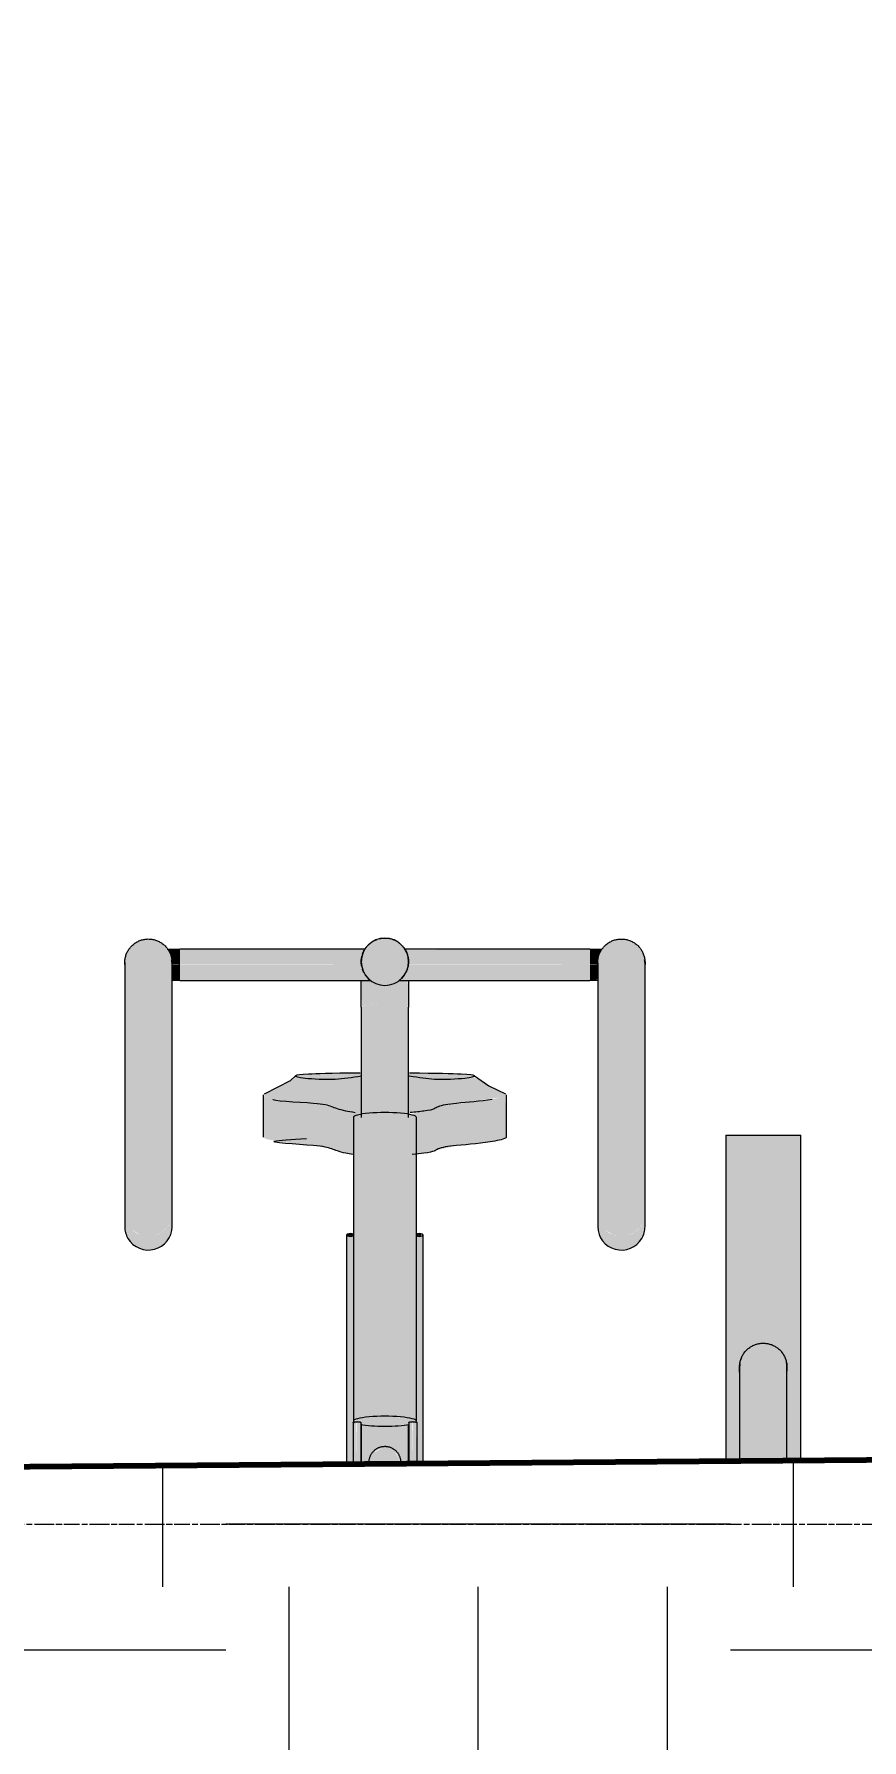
# Model space of a CAD drawing. Header units: inches. Extents: x -1460 to -268, y -77 to 274.
# Drawn here: x -450.9 to -424.6, y -6.8 to 47.2 of the extents above; entities that cross this region are included whole.
import ezdxf

# ---------------------------------------------------------------- set-up
doc = ezdxf.new("R2010")
doc.units = ezdxf.units.IN
doc.header["$MEASUREMENT"] = 0
doc.linetypes.add('Aligning Line 1_8_', pattern=[0.25, 0.125, -0.125])
doc.linetypes.add('Grid Line 1_2_', pattern=[0.875, 0.5, -0.125, 0.125, -0.125])
for name, color, linetype, lineweight in [('A-ANNO-DIMS', 211, 'Continuous', 9), ('A-ANNO-DIMS-64', 211, 'Continuous', 9), ('A-FLOR-LEVL-1', 51, 'Grid Line 1_2_', 9), ('C-TOPO', 7, 'Continuous', 9), ('C-TOPO-1', 7, 'Continuous', 80), ('G-ANNO-SYMB', 111, 'Aligning Line 1_8_', 9), ('L-SITE', 91, 'Continuous', 9), ('Q-SPCQ', 91, 'Continuous', 9)]:
    doc.layers.add(name, color=color, linetype=linetype, lineweight=lineweight)
doc.styles.add('Century Gothic', font='ufonts.com_century-gothic.ttf', dxfattribs={"height": 6})
doc.dimstyles.new('OD_-__1___Tolerance', dxfattribs={"dimscale": 12, "dimtxt": 6.26501, "dimasz": 0.666667, "dimexe": 0.5, "dimexo": 0.333333, "dimgap": 0.333333, "dimtad": 1, "dimdec": 0, "dimzin": 1, "dimdsep": 46, "dimlunit": 4, "dimtxsty": 'Century Gothic', "dimblk1": 'OBLIQUE', "dimblk2": 'OBLIQUE', "dimsah": 1, "dimcen": 0.09, "dimdle": 0.5, "dimazin": 0, "dimtfac": 1, "dimtdec": 4, "dimtix": 1, "dimtmove": 0, "dimatfit": 3, "dimfxl": 1, "dimtvp": 1, "dimtfill": 1, "dimfrac": 2, "dimtolj": 1, "dimtzin": 0, "dimarcsym": 2})

# ---------------------------------------------------------------- blocks, each defined once
blk = doc.blocks.new('Bicycle_4878 - Bicycle_4878-V12-Elevation - South')
at = {"layer": 'Q-SPCQ'}
for points in [[(1286.113, 9.124), (1286.307, 9.149), (1286.528, 9.253), (1286.685, 9.394), (1286.775, 9.523), (1286.837, 9.671), (1286.863, 9.862), (1286.852, 17.931), (1286.761, 18.147), (1286.558, 18.404), (1286.374, 18.498), (1286.206, 18.539), (1285.885, 18.494), (1285.838, 18.492), (1285.669, 18.406), (1285.431, 18.115), (1285.383, 17.951), (1285.363, 17.725), (1285.388, 9.671), (1285.463, 9.493), (1285.582, 9.34), (1285.841, 9.181), (1285.919, 9.149)], [(1293.613, 17.081), (1293.807, 17.107), (1293.988, 17.182), (1294.143, 17.301), (1294.262, 17.456), (1294.349, 17.725), (1294.363, 17.831), (1294.337, 18.025), (1294.262, 18.206), (1294.143, 18.362), (1293.988, 18.481), (1293.807, 18.556), (1293.613, 18.581), (1293.419, 18.556), (1293.238, 18.481), (1293.082, 18.362), (1292.963, 18.206), (1292.888, 18.025), (1292.877, 17.725), (1292.888, 17.637), (1292.963, 17.456), (1293.082, 17.301), (1293.238, 17.182), (1293.419, 17.107)], [(1301.113, 9.124), (1301.307, 9.149), (1301.528, 9.253), (1301.685, 9.394), (1301.775, 9.523), (1301.837, 9.671), (1301.863, 9.862), (1301.852, 17.931), (1301.761, 18.147), (1301.558, 18.404), (1301.374, 18.498), (1301.206, 18.539), (1300.885, 18.494), (1300.838, 18.492), (1300.669, 18.406), (1300.431, 18.114), (1300.383, 17.951), (1300.363, 17.725), (1300.388, 9.671), (1300.463, 9.493), (1300.582, 9.34), (1300.841, 9.181), (1300.967, 9.143)], [(1286.863, 17.734), (1287.113, 17.734), (1287.113, 18.234), (1287.044, 18.217), (1286.711, 18.21), (1286.79, 18.111), (1286.852, 17.931), (1286.839, 17.863), (1286.863, 17.741)], [(1290.424, 17.734), (1292.869, 17.734), (1292.863, 17.831), (1292.911, 18.096), (1292.963, 18.228), (1287.113, 18.216), (1287.113, 17.734), (1287.788, 17.734)], [(1300.113, 17.734), (1300.113, 18.234), (1294.264, 18.203), (1294.337, 18.025), (1294.363, 17.734), (1299.649, 17.734)], [(1300.29, 17.734), (1300.363, 17.741), (1300.409, 18.037), (1300.468, 18.165), (1300.51, 18.225), (1300.113, 18.217), (1300.113, 17.734)], [(1287.113, 17.234), (1293.148, 17.243), (1292.992, 17.41), (1292.888, 17.637), (1292.863, 17.734), (1287.113, 17.725), (1287.113, 17.251)], [(1300.113, 17.234), (1300.113, 17.734), (1294.354, 17.725), (1294.262, 17.456), (1294.134, 17.242), (1299.649, 17.235)], [(1300.113, 17.234), (1300.363, 17.274), (1300.363, 17.734), (1300.113, 17.725), (1300.113, 17.246)], [(1292.863, 12.995), (1293.113, 13.028), (1293.809, 13.045), (1294.264, 13.01), (1294.363, 13.003), (1294.337, 16.416), (1294.143, 16.469), (1293.613, 16.503), (1293.06, 16.464), (1292.876, 16.401), (1292.863, 16.386), (1292.863, 13.003)], [(1292.863, 13.027), (1292.863, 14.211), (1291.742, 14.105), (1291.327, 14.122), (1290.825, 14.186), (1290.796, 14.208), (1290.658, 14.105), (1290.29, 13.886), (1289.78, 13.638), (1289.793, 13.572), (1290.152, 13.478), (1290.734, 13.398), (1291.748, 13.273), (1292.113, 13.169), (1292.549, 13.065), (1292.829, 13.031)], [(1294.363, 13.027), (1294.94, 13.116), (1295.636, 13.306), (1297.333, 13.54), (1297.433, 13.572), (1297.433, 13.645), (1296.648, 14.049), (1296.4, 14.186), (1296.214, 14.152), (1295.525, 14.105), (1294.909, 14.14), (1294.363, 14.211), (1294.363, 13.031)], [(1292.613, 11.717), (1292.613, 12.893), (1292.647, 12.933), (1292.829, 13.031), (1292.286, 13.116), (1291.59, 13.306), (1289.892, 13.54), (1289.793, 13.572), (1289.781, 13.572), (1289.771, 12.772), (1289.762, 12.259), (1289.857, 12.209), (1290.247, 12.123), (1291.197, 12.018), (1291.825, 11.925), (1292.607, 11.718)], [(1294.613, 11.717), (1294.866, 11.762), (1295.882, 12.003), (1297.192, 12.162), (1297.464, 12.259), (1297.433, 13.572), (1297.014, 13.468), (1296.492, 13.398), (1295.477, 13.273), (1295.139, 13.177), (1294.782, 13.085), (1294.404, 12.986), (1294.579, 12.933), (1294.613, 12.893), (1294.613, 11.718)], [(1294.613, 3.263), (1294.613, 12.893), (1294.579, 12.933), (1294.32, 13.003), (1293.872, 13.044), (1293.354, 13.044), (1292.906, 13.003), (1292.647, 12.933), (1292.613, 12.893), (1292.613, 3.263), (1292.647, 3.303), (1292.906, 3.373), (1293.354, 3.414), (1293.872, 3.414), (1294.378, 3.362), (1294.579, 3.303)], [(1286.113, 8.69), (1286.307, 8.715), (1286.488, 8.789), (1286.685, 8.96), (1286.762, 9.059), (1286.838, 9.243), (1286.863, 9.607), (1286.837, 9.671), (1286.762, 9.493), (1286.643, 9.34), (1286.47, 9.215), (1286.307, 9.149), (1286.113, 9.124), (1285.919, 9.149), (1285.738, 9.223), (1285.582, 9.34), (1285.463, 9.493), (1285.388, 9.671), (1285.363, 9.862), (1285.388, 9.237), (1285.464, 9.058), (1285.582, 8.906), (1285.738, 8.789), (1285.919, 8.715)], [(1292.457, 9.13), (1292.601, 9.154), (1292.604, 9.192), (1292.487, 9.208), (1292.411, 9.188)], [(1294.769, 9.13), (1294.769, 9.204), (1294.613, 9.183), (1294.613, 9.152)], [(1301.113, 8.69), (1301.307, 8.715), (1301.488, 8.788), (1301.643, 8.906), (1301.762, 9.059), (1301.838, 9.243), (1301.863, 9.607), (1301.837, 9.671), (1301.762, 9.493), (1301.643, 9.34), (1301.488, 9.223), (1301.307, 9.149), (1301.113, 9.124), (1300.919, 9.149), (1300.738, 9.223), (1300.582, 9.34), (1300.463, 9.493), (1300.388, 9.671), (1300.363, 9.671), (1300.388, 9.237), (1300.463, 9.059), (1300.582, 8.906), (1300.738, 8.788), (1300.967, 8.708)], [(1292.394, 1.894), (1292.605, 1.896), (1292.63, 3.238), (1292.613, 3.263), (1292.608, 9.137), (1292.487, 9.126), (1292.394, 9.167), (1292.394, 2.255)], [(1294.621, 1.912), (1294.831, 1.914), (1294.815, 9.146), (1294.706, 9.124), (1294.613, 9.124), (1294.586, 3.247), (1294.613, 3.23), (1294.621, 3.222), (1294.621, 2.255)], [(1292.605, 1.896), (1292.73, 1.897), (1292.707, 3.249), (1292.605, 3.222), (1292.605, 2.255)], [(1293.613, 3.106), (1294.372, 3.163), (1294.396, 3.238), (1294.544, 3.247), (1294.613, 3.263), (1294.479, 3.341), (1294.32, 3.373), (1293.613, 3.419), (1293.06, 3.39), (1292.747, 3.341), (1292.637, 3.249), (1292.684, 3.247), (1292.841, 3.233), (1292.854, 3.222), (1292.855, 3.168), (1293.113, 3.127)], [(1292.73, 1.897), (1292.854, 1.898), (1292.829, 3.238), (1292.73, 3.249), (1292.73, 2.167)], [(1294.371, 1.91), (1294.496, 1.911), (1294.473, 3.249), (1294.372, 3.222), (1294.371, 2.255)], [(1294.496, 1.911), (1294.621, 1.912), (1294.596, 3.238), (1294.496, 3.249), (1294.496, 2.167)], [(1292.863, 1.898), (1293.113, 1.9), (1293.122, 1.986), (1293.297, 2.296), (1293.356, 2.336), (1293.613, 2.46), (1293.973, 2.255), (1294.143, 1.909), (1294.363, 1.91), (1294.339, 3.156), (1294.113, 3.127), (1293.268, 3.121), (1292.863, 3.127), (1292.863, 2.255)], [(1293.113, 1.9), (1294.113, 1.908), (1294.113, 1.967), (1293.929, 2.296), (1293.898, 2.322), (1293.613, 2.46), (1293.253, 2.255), (1293.113, 1.967)]]:
    blk.add_hatch(color=256, dxfattribs=at).paths.add_polyline_path(points, flags=0)
h = blk.add_hatch(color=256, dxfattribs=at)
h.paths.add_polyline_path([(1287.113, 17.251), (1287.113, 17.734), (1286.863, 17.725), (1286.865, 17.252)], flags=0)
h.paths.add_polyline_path([(1287.113, 17.234), (1287.113, 17.251), (1287.045, 17.251)], flags=0)
h = blk.add_hatch(color=256, dxfattribs=at)
h.paths.add_polyline_path([(1294.363, 16.386), (1294.337, 17.242), (1294.087, 17.251), (1293.988, 17.182), (1293.807, 17.107), (1293.613, 17.081), (1293.419, 17.107), (1293.148, 17.251), (1293.148, 17.243), (1292.863, 17.234), (1292.888, 16.416), (1293.082, 16.469), (1293.613, 16.503), (1294.143, 16.469), (1294.337, 16.416)], flags=0)
h.paths.add_polyline_path([(1294.144, 17.302), (1294.233, 17.41), (1294.145, 17.304)], flags=0)
h = blk.add_hatch(color=256, dxfattribs=at)
h.paths.add_polyline_path([(1291.7, 14.105), (1292.197, 14.125), (1292.863, 14.211), (1292.863, 14.297), (1291.254, 14.269), (1290.855, 14.237), (1290.785, 14.198), (1291.011, 14.152), (1291.445, 14.114)], flags=0)
h.paths.add_polyline_path([(1295.525, 14.105), (1296.214, 14.152), (1296.441, 14.198), (1296.371, 14.237), (1295.696, 14.28), (1295.04, 14.294), (1294.363, 14.297), (1294.378, 14.209), (1295.27, 14.108)], flags=0)
for p, q in [((1292.98, 18.234), (1287.113, 18.234)), ((1300.113, 18.234), (1294.246, 18.234)), ((1287.113, 17.234), (1293.157, 17.234)), ((1294.069, 17.234), (1300.113, 17.234)), ((1292.863, 16.386), (1292.863, 12.893)), ((1294.363, 12.893), (1294.363, 16.386)), ((1289.757, 13.61), (1289.757, 12.274)), ((1297.469, 12.274), (1297.469, 13.61)), ((1292.613, 12.893), (1292.613, 3.263)), ((1294.613, 3.263), (1294.613, 12.893)), ((1285.363, 9.862), (1285.363, 9.428)), ((1286.863, 9.428), (1286.863, 9.862)), ((1300.363, 9.862), (1300.363, 9.428)), ((1301.863, 9.428), (1301.863, 9.862)), ((1292.394, 9.167), (1292.394, 1.894)), ((1294.831, 1.914), (1294.831, 9.167)), ((1292.605, 3.22), (1292.605, 1.896)), ((1292.855, 3.22), (1292.855, 1.898)), ((1292.863, 3.167), (1292.863, 1.898)), ((1294.363, 1.91), (1294.363, 3.161)), ((1294.371, 3.22), (1294.371, 1.91)), ((1294.621, 3.22), (1294.621, 1.912))]:
    blk.add_line(p, q, dxfattribs=at)
at = {"layer": 'Q-SPCQ', "flags": 128}
for points in [[(1285.363, 17.802), (1285.363, 17.832), (1285.365, 17.862), (1285.368, 17.891), (1285.372, 17.921), (1285.378, 17.951), (1285.384, 17.98), (1285.392, 18.009), (1285.401, 18.038), (1285.411, 18.066), (1285.422, 18.094), (1285.434, 18.121), (1285.448, 18.148), (1285.462, 18.174), (1285.477, 18.2), (1285.494, 18.225), (1285.511, 18.249), (1285.53, 18.273), (1285.549, 18.296), (1285.569, 18.318), (1285.59, 18.34), (1285.612, 18.36), (1285.635, 18.38), (1285.658, 18.398), (1285.683, 18.416), (1285.708, 18.433), (1285.733, 18.448), (1285.759, 18.463), (1285.786, 18.477), (1285.813, 18.489), (1285.841, 18.501), (1285.869, 18.511), (1285.898, 18.52), (1285.927, 18.528), (1285.956, 18.535), (1285.985, 18.541), (1286.015, 18.545), (1286.045, 18.549), (1286.075, 18.551), (1286.105, 18.552), (1286.135, 18.551), (1286.165, 18.55), (1286.195, 18.547), (1286.224, 18.543), (1286.254, 18.538), (1286.283, 18.532), (1286.312, 18.525), (1286.341, 18.516), (1286.369, 18.506), (1286.397, 18.496), (1286.425, 18.484), (1286.452, 18.471), (1286.478, 18.456), (1286.504, 18.441), (1286.53, 18.425), (1286.554, 18.408), (1286.578, 18.39), (1286.601, 18.371), (1286.624, 18.351), (1286.645, 18.33), (1286.666, 18.308), (1286.686, 18.286), (1286.705, 18.262), (1286.723, 18.238), (1286.739, 18.214), (1286.755, 18.188), (1286.77, 18.162), (1286.784, 18.136), (1286.797, 18.109), (1286.809, 18.081), (1286.819, 18.053), (1286.829, 18.024), (1286.837, 17.996), (1286.844, 17.966), (1286.85, 17.937), (1286.855, 17.907), (1286.859, 17.878), (1286.861, 17.848), (1286.863, 17.818), (1286.863, 17.802)], [(1293.112, 18.39), (1293.135, 18.409), (1293.158, 18.428), (1293.183, 18.446), (1293.208, 18.462)], [(1293.286, 18.506), (1293.313, 18.519), (1293.341, 18.53), (1293.369, 18.541)], [(1293.456, 18.565), (1293.485, 18.57), (1293.515, 18.575), (1293.545, 18.578), (1293.575, 18.58), (1293.605, 18.581), (1293.635, 18.581), (1293.665, 18.579), (1293.695, 18.577), (1293.724, 18.573), (1293.754, 18.568), (1293.783, 18.562)], [(1293.841, 18.546), (1293.869, 18.536), (1293.897, 18.525), (1293.925, 18.513), (1293.952, 18.5)], [(1294.03, 18.455), (1294.054, 18.438), (1294.078, 18.42), (1294.101, 18.4)], [(1300.363, 17.801), (1300.363, 17.831), (1300.365, 17.861), (1300.368, 17.891), (1300.372, 17.921), (1300.378, 17.95), (1300.384, 17.98), (1300.392, 18.009), (1300.401, 18.037), (1300.411, 18.066), (1300.422, 18.094), (1300.434, 18.121), (1300.448, 18.148), (1300.462, 18.174), (1300.477, 18.2), (1300.494, 18.225), (1300.511, 18.249), (1300.53, 18.273), (1300.549, 18.296), (1300.569, 18.318), (1300.59, 18.34), (1300.612, 18.36), (1300.635, 18.38), (1300.658, 18.398), (1300.683, 18.416), (1300.708, 18.433), (1300.733, 18.448), (1300.759, 18.463), (1300.786, 18.477), (1300.813, 18.489), (1300.841, 18.501), (1300.869, 18.511), (1300.898, 18.52), (1300.927, 18.528), (1300.956, 18.535), (1300.985, 18.541), (1301.015, 18.545), (1301.045, 18.548), (1301.075, 18.551), (1301.105, 18.551), (1301.135, 18.551), (1301.165, 18.55), (1301.195, 18.547), (1301.224, 18.543), (1301.254, 18.538), (1301.283, 18.532), (1301.312, 18.524), (1301.341, 18.516), (1301.369, 18.506), (1301.397, 18.495), (1301.425, 18.483), (1301.452, 18.47), (1301.478, 18.456), (1301.504, 18.441), (1301.53, 18.425), (1301.554, 18.408), (1301.578, 18.39), (1301.601, 18.371), (1301.624, 18.351), (1301.645, 18.33), (1301.666, 18.308), (1301.686, 18.286), (1301.705, 18.262), (1301.723, 18.238), (1301.739, 18.214), (1301.755, 18.188), (1301.77, 18.162), (1301.784, 18.136), (1301.797, 18.108), (1301.809, 18.081), (1301.819, 18.053), (1301.829, 18.024), (1301.837, 17.995), (1301.844, 17.966), (1301.85, 17.937), (1301.855, 17.907), (1301.859, 17.878), (1301.861, 17.848), (1301.863, 17.818), (1301.863, 17.801)], [(1286.713, 18.234), (1286.75, 18.234), (1286.788, 18.234), (1286.826, 18.234), (1286.865, 18.234), (1286.904, 18.234), (1286.943, 18.234), (1286.982, 18.234), (1287.022, 18.234), (1287.062, 18.234), (1287.102, 18.234), (1287.113, 18.234)], [(1292.863, 17.831), (1292.863, 17.861), (1292.865, 17.891), (1292.868, 17.921), (1292.872, 17.951), (1292.878, 17.98)], [(1292.901, 18.067), (1292.911, 18.095), (1292.922, 18.123), (1292.934, 18.151), (1292.948, 18.178)], [(1292.994, 18.255), (1293.011, 18.279), (1293.03, 18.303), (1293.049, 18.326)], [(1294.166, 18.338), (1294.186, 18.315), (1294.205, 18.292), (1294.223, 18.268), (1294.239, 18.243)], [(1294.284, 18.165), (1294.297, 18.138), (1294.309, 18.111), (1294.319, 18.083)], [(1294.344, 17.996), (1294.35, 17.967), (1294.355, 17.937), (1294.359, 17.907), (1294.361, 17.877), (1294.363, 17.847)], [(1300.113, 18.234), (1300.153, 18.234), (1300.193, 18.234), (1300.233, 18.234), (1300.272, 18.234), (1300.311, 18.234), (1300.351, 18.234), (1300.389, 18.234), (1300.427, 18.234), (1300.465, 18.234), (1300.502, 18.234)], [(1285.363, 17.741), (1285.363, 17.765), (1285.363, 17.784), (1285.363, 17.796), (1285.363, 17.801), (1285.363, 17.802)], [(1285.363, 17.802), (1285.363, 17.798), (1285.363, 17.789), (1285.363, 17.773), (1285.363, 17.751), (1285.363, 17.722), (1285.363, 17.687), (1285.363, 17.646), (1285.363, 17.599), (1285.363, 17.545), (1285.363, 17.486), (1285.363, 17.421), (1285.363, 17.35), (1285.363, 17.273), (1285.363, 17.191), (1285.363, 17.103), (1285.363, 17.01), (1285.363, 16.912), (1285.363, 16.809), (1285.363, 16.701), (1285.363, 16.588), (1285.363, 16.471), (1285.363, 16.35), (1285.363, 16.225), (1285.363, 16.096), (1285.363, 15.963), (1285.363, 15.826), (1285.363, 15.687), (1285.363, 15.544), (1285.363, 15.399), (1285.363, 15.251), (1285.363, 15.101), (1285.363, 14.948), (1285.363, 14.794), (1285.363, 14.639), (1285.363, 14.481), (1285.363, 14.323), (1285.363, 14.164), (1285.363, 14.005), (1285.363, 13.845), (1285.363, 13.685), (1285.363, 13.525), (1285.363, 13.366), (1285.363, 13.207), (1285.363, 13.049), (1285.363, 12.893), (1285.363, 12.738), (1285.363, 12.584), (1285.363, 12.433), (1285.363, 12.284), (1285.363, 12.137), (1285.363, 11.993), (1285.363, 11.852), (1285.363, 11.714), (1285.363, 11.579), (1285.363, 11.448), (1285.363, 11.32), (1285.363, 11.197), (1285.363, 11.077), (1285.363, 10.962), (1285.363, 10.852), (1285.363, 10.746), (1285.363, 10.646), (1285.363, 10.55), (1285.363, 10.459), (1285.363, 10.374), (1285.363, 10.294), (1285.363, 10.22), (1285.363, 10.152), (1285.363, 10.089), (1285.363, 10.033), (1285.363, 9.982), (1285.363, 9.938), (1285.363, 9.899), (1285.363, 9.867), (1285.363, 9.862)], [(1286.863, 9.862), (1286.863, 9.893), (1286.863, 9.93), (1286.863, 9.974), (1286.863, 10.023), (1286.863, 10.079), (1286.863, 10.14), (1286.863, 10.208), (1286.863, 10.281), (1286.863, 10.36), (1286.863, 10.444), (1286.863, 10.533), (1286.863, 10.628), (1286.863, 10.728), (1286.863, 10.833), (1286.863, 10.943), (1286.863, 11.057), (1286.863, 11.175), (1286.863, 11.298), (1286.863, 11.425), (1286.863, 11.555), (1286.863, 11.69), (1286.863, 11.827), (1286.863, 11.968), (1286.863, 12.111), (1286.863, 12.258), (1286.863, 12.407), (1286.863, 12.558), (1286.863, 12.711), (1286.863, 12.865), (1286.863, 13.022), (1286.863, 13.179), (1286.863, 13.338), (1286.863, 13.497), (1286.863, 13.657), (1286.863, 13.817), (1286.863, 13.976), (1286.863, 14.136), (1286.863, 14.295), (1286.863, 14.454), (1286.863, 14.611), (1286.863, 14.767), (1286.863, 14.921), (1286.863, 15.074), (1286.863, 15.225), (1286.863, 15.373), (1286.863, 15.519), (1286.863, 15.662), (1286.863, 15.802), (1286.863, 15.939), (1286.863, 16.072), (1286.863, 16.202), (1286.863, 16.328), (1286.863, 16.45), (1286.863, 16.568), (1286.863, 16.681), (1286.863, 16.79), (1286.863, 16.894), (1286.863, 16.993), (1286.863, 17.087), (1286.863, 17.176), (1286.863, 17.259), (1286.863, 17.336), (1286.863, 17.408), (1286.863, 17.475), (1286.863, 17.535), (1286.863, 17.59), (1286.863, 17.638), (1286.863, 17.68), (1286.863, 17.716), (1286.863, 17.746), (1286.863, 17.769), (1286.863, 17.786), (1286.863, 17.797), (1286.863, 17.801), (1286.863, 17.802)], [(1286.863, 17.802), (1286.863, 17.798), (1286.863, 17.789), (1286.863, 17.773), (1286.863, 17.751), (1286.863, 17.741)], [(1292.863, 17.765), (1292.863, 17.78), (1292.863, 17.793)], [(1294.363, 17.795), (1294.363, 17.783), (1294.363, 17.768)], [(1300.363, 17.741), (1300.363, 17.765), (1300.363, 17.784), (1300.363, 17.796), (1300.363, 17.801), (1300.363, 17.801)], [(1300.363, 17.801), (1300.363, 17.798), (1300.363, 17.789), (1300.363, 17.773), (1300.363, 17.75), (1300.363, 17.722), (1300.363, 17.687), (1300.363, 17.646), (1300.363, 17.598), (1300.363, 17.545), (1300.363, 17.486), (1300.363, 17.421), (1300.363, 17.349), (1300.363, 17.273), (1300.363, 17.191), (1300.363, 17.103), (1300.363, 17.01), (1300.363, 16.912), (1300.363, 16.809), (1300.363, 16.701), (1300.363, 16.588), (1300.363, 16.471), (1300.363, 16.35), (1300.363, 16.225), (1300.363, 16.096), (1300.363, 15.963), (1300.363, 15.826), (1300.363, 15.687), (1300.363, 15.544), (1300.363, 15.399), (1300.363, 15.251), (1300.363, 15.101), (1300.363, 14.948), (1300.363, 14.794), (1300.363, 14.638), (1300.363, 14.481), (1300.363, 14.323), (1300.363, 14.164), (1300.363, 14.005), (1300.363, 13.845), (1300.363, 13.685), (1300.363, 13.525), (1300.363, 13.366), (1300.363, 13.207), (1300.363, 13.049), (1300.363, 12.893), (1300.363, 12.738), (1300.363, 12.584), (1300.363, 12.433), (1300.363, 12.284), (1300.363, 12.137), (1300.363, 11.993), (1300.363, 11.852), (1300.363, 11.713), (1300.363, 11.579), (1300.363, 11.447), (1300.363, 11.32), (1300.363, 11.197), (1300.363, 11.077), (1300.363, 10.962), (1300.363, 10.852), (1300.363, 10.746), (1300.363, 10.645), (1300.363, 10.55), (1300.363, 10.459), (1300.363, 10.374), (1300.363, 10.294), (1300.363, 10.22), (1300.363, 10.152), (1300.363, 10.089), (1300.363, 10.033), (1300.363, 9.982), (1300.363, 9.938), (1300.363, 9.899), (1300.363, 9.867), (1300.363, 9.862)], [(1301.863, 9.862), (1301.863, 9.893), (1301.863, 9.93), (1301.863, 9.974), (1301.863, 10.023), (1301.863, 10.079), (1301.863, 10.14), (1301.863, 10.208), (1301.863, 10.281), (1301.863, 10.359), (1301.863, 10.444), (1301.863, 10.533), (1301.863, 10.628), (1301.863, 10.728), (1301.863, 10.833), (1301.863, 10.943), (1301.863, 11.057), (1301.863, 11.175), (1301.863, 11.298), (1301.863, 11.425), (1301.863, 11.555), (1301.863, 11.689), (1301.863, 11.827), (1301.863, 11.968), (1301.863, 12.111), (1301.863, 12.258), (1301.863, 12.406), (1301.863, 12.557), (1301.863, 12.71), (1301.863, 12.865), (1301.863, 13.021), (1301.863, 13.179), (1301.863, 13.337), (1301.863, 13.497), (1301.863, 13.656), (1301.863, 13.816), (1301.863, 13.976), (1301.863, 14.136), (1301.863, 14.295), (1301.863, 14.454), (1301.863, 14.611), (1301.863, 14.767), (1301.863, 14.921), (1301.863, 15.074), (1301.863, 15.225), (1301.863, 15.373), (1301.863, 15.519), (1301.863, 15.662), (1301.863, 15.802), (1301.863, 15.939), (1301.863, 16.072), (1301.863, 16.202), (1301.863, 16.328), (1301.863, 16.45), (1301.863, 16.568), (1301.863, 16.681), (1301.863, 16.79), (1301.863, 16.894), (1301.863, 16.993), (1301.863, 17.087), (1301.863, 17.175), (1301.863, 17.259), (1301.863, 17.336), (1301.863, 17.408), (1301.863, 17.475), (1301.863, 17.535), (1301.863, 17.589), (1301.863, 17.638), (1301.863, 17.68), (1301.863, 17.716), (1301.863, 17.746), (1301.863, 17.769), (1301.863, 17.786), (1301.863, 17.797), (1301.863, 17.801), (1301.863, 17.801)], [(1301.863, 17.801), (1301.863, 17.798), (1301.863, 17.789), (1301.863, 17.773), (1301.863, 17.75), (1301.863, 17.741)], [(1287.113, 17.234), (1287.073, 17.234), (1287.033, 17.234), (1286.993, 17.234), (1286.953, 17.234), (1286.914, 17.234), (1286.875, 17.234)], [(1292.863, 16.386), (1292.863, 16.435), (1292.863, 16.485), (1292.863, 16.535), (1292.863, 16.585), (1292.863, 16.635), (1292.863, 16.685), (1292.863, 16.735), (1292.863, 16.784), (1292.863, 16.833), (1292.863, 16.882), (1292.863, 16.93), (1292.863, 16.978), (1292.863, 17.025), (1292.863, 17.071), (1292.863, 17.117), (1292.863, 17.162), (1292.863, 17.206), (1292.863, 17.243)], [(1294.363, 17.214), (1294.363, 17.17), (1294.363, 17.126), (1294.363, 17.08), (1294.363, 17.034), (1294.363, 16.987), (1294.363, 16.94), (1294.363, 16.891), (1294.363, 16.843), (1294.363, 16.794), (1294.363, 16.744), (1294.363, 16.695), (1294.363, 16.645), (1294.363, 16.595), (1294.363, 16.545), (1294.363, 16.495), (1294.363, 16.445), (1294.363, 16.395), (1294.363, 16.386)], [(1300.361, 17.234), (1300.322, 17.234), (1300.283, 17.234), (1300.243, 17.234), (1300.203, 17.234), (1300.164, 17.234), (1300.124, 17.234), (1300.113, 17.234)], [(1289.793, 13.645), (1290.616, 14.069), (1290.773, 14.214)], [(1296.453, 14.214), (1296.904, 13.901), (1297.433, 13.645)], [(1293.113, 1.967), (1293.113, 1.987), (1293.114, 2.007), (1293.116, 2.027), (1293.119, 2.046), (1293.123, 2.066), (1293.127, 2.086), (1293.132, 2.105), (1293.138, 2.124), (1293.145, 2.143), (1293.152, 2.161), (1293.16, 2.18), (1293.169, 2.198), (1293.179, 2.215), (1293.189, 2.232), (1293.2, 2.249), (1293.212, 2.265), (1293.224, 2.281), (1293.237, 2.296), (1293.25, 2.311), (1293.264, 2.325), (1293.279, 2.339), (1293.294, 2.352), (1293.31, 2.365), (1293.326, 2.376), (1293.343, 2.388), (1293.36, 2.398), (1293.377, 2.408), (1293.395, 2.417), (1293.413, 2.425), (1293.432, 2.433), (1293.45, 2.44), (1293.469, 2.446), (1293.489, 2.451), (1293.508, 2.456), (1293.528, 2.459), (1293.548, 2.463), (1293.567, 2.465), (1293.587, 2.466), (1293.607, 2.467), (1293.627, 2.467), (1293.647, 2.466), (1293.667, 2.464), (1293.687, 2.461), (1293.707, 2.458), (1293.726, 2.454), (1293.746, 2.449), (1293.765, 2.443), (1293.784, 2.437), (1293.803, 2.429), (1293.821, 2.421), (1293.839, 2.413), (1293.857, 2.403), (1293.874, 2.393), (1293.891, 2.382), (1293.907, 2.371), (1293.923, 2.359), (1293.938, 2.346), (1293.953, 2.333), (1293.968, 2.319), (1293.982, 2.305), (1293.995, 2.289), (1294.007, 2.274), (1294.019, 2.258), (1294.031, 2.241), (1294.041, 2.225), (1294.051, 2.207), (1294.06, 2.189), (1294.069, 2.171), (1294.077, 2.153), (1294.084, 2.134), (1294.09, 2.115), (1294.096, 2.096), (1294.101, 2.077), (1294.105, 2.057), (1294.108, 2.037), (1294.11, 2.017), (1294.112, 1.998), (1294.113, 1.978), (1294.113, 1.967)], [(1293.113, 1.917), (1293.113, 1.951), (1293.113, 1.966), (1293.113, 1.967)], [(1293.113, 1.967), (1293.113, 1.957), (1293.113, 1.928)], [(1294.113, 1.917), (1294.113, 1.951), (1294.113, 1.966), (1294.113, 1.967)], [(1294.113, 1.967), (1294.113, 1.957), (1294.113, 1.928)]]:
    blk.add_lwpolyline(points, dxfattribs=at)
at = {"layer": 'Q-SPCQ'}
for start, end in [(0, 180), (180, 360)]:
    blk.add_arc((1293.613, 17.831), 0.75, start, end, dxfattribs=at)
for centre, major_axis, ratio, start_param, end_param in [((1286.113, 17.741), (0.75, 0), 0.984808, 0, 0.208009), ((1301.113, 17.741), (0.75, 0), 0.984808, 0, 0.208009), ((1293.613, 12.893), (1, 0), 0.156434, 0, 3.141593), ((1286.113, 9.428), (0.75, 0), 0.984808, 3.141593, 3.665191), ((1286.113, 9.428), (-0.75, 0), 0.984808, 0.525483, 3.141593), ((1292.519, 9.167), (0.125, 0), 0.34202, 0.785398, 3.141593), ((1294.706, 9.167), (0.125, 0), 0.34202, 0, 2.356194), ((1301.113, 9.428), (0.75, 0), 0.984808, 3.141593, 5.757882), ((1301.113, 9.428), (0.75, 0), 0.984808, 5.759587, 6.283185), ((1292.519, 9.167), (0.125, 0), 0.34202, 3.141593, 5.497787), ((1294.706, 9.167), (0.125, 0), 0.34202, 3.926991, 6.283185), ((1293.613, 3.263), (1, 0), 0.156434, 0, 3.141593), ((1293.613, 3.263), (1, 0), 0.156434, 3.141593, 3.403392), ((1293.613, 3.263), (1, 0), 0.156434, 6.021386, 6.283185), ((1293.613, 3.263), (1, 0), 0.156434, 3.832616, 5.592162)]:
    blk.add_ellipse(centre, major_axis=major_axis, ratio=ratio, start_param=start_param, end_param=end_param, dxfattribs=at)
for points, knots in [([(1292.863, 17.831), (1292.863, 17.857), (1292.866, 17.894), (1292.871, 17.942), (1292.877, 17.976), (1292.881, 17.999), (1292.884, 18.01), (1292.885, 18.011)], [0, 0, 0, 0, 0.0555556, 0.0833333, 0.1111111, 0.1388889, 0.1412978, 0.1412978, 0.1412978, 0.1412978]), ([(1292.895, 18.049), (1292.897, 18.056), (1292.901, 18.067), (1292.906, 18.082), (1292.911, 18.096), (1292.916, 18.108), (1292.922, 18.125), (1292.931, 18.144), (1292.939, 18.161), (1292.945, 18.173), (1292.95, 18.182), (1292.954, 18.19), (1292.959, 18.2), (1292.966, 18.211), (1292.972, 18.221), (1292.975, 18.226), (1292.976, 18.228)], [0.1756312, 0.1756312, 0.1756312, 0.1756312, 0.1944444, 0.2083333, 0.2222222, 0.2361111, 0.25, 0.2777778, 0.3055556, 0.3194444, 0.3333333, 0.3472222, 0.3611111, 0.3888889, 0.4166667, 0.4444444, 0.4444444, 0.4444444, 0.4444444]), ([(1294.249, 18.228), (1294.251, 18.226), (1294.254, 18.221), (1294.26, 18.211), (1294.266, 18.2), (1294.272, 18.19), (1294.276, 18.182), (1294.28, 18.173), (1294.286, 18.161), (1294.295, 18.144), (1294.303, 18.125), (1294.31, 18.108), (1294.315, 18.096), (1294.319, 18.082), (1294.325, 18.067), (1294.328, 18.056), (1294.33, 18.049)], [0.5555556, 0.5555556, 0.5555556, 0.5555556, 0.5833333, 0.6111111, 0.6388889, 0.6527778, 0.6666667, 0.6805556, 0.6944444, 0.7222222, 0.75, 0.7638889, 0.7777778, 0.7916667, 0.8055556, 0.8243415, 0.8243415, 0.8243415, 0.8243415]), ([(1294.341, 18.011), (1294.341, 18.01), (1294.344, 17.999), (1294.349, 17.976), (1294.354, 17.942), (1294.36, 17.894), (1294.362, 17.857), (1294.363, 17.831)], [0.8586734, 0.8586734, 0.8586734, 0.8586734, 0.8611111, 0.8888889, 0.9166667, 0.9444444, 1, 1, 1, 1]), ([(1292.944, 17.492), (1292.94, 17.5), (1292.929, 17.521), (1292.915, 17.556), (1292.905, 17.584), (1292.901, 17.598)], [0.84335589, 0.84335589, 0.84335589, 0.84335589, 0.86111111, 0.88888889, 0.91627, 0.91627, 0.91627, 0.91627]), ([(1293.061, 17.325), (1293.06, 17.325), (1293.052, 17.334), (1293.037, 17.351), (1293.017, 17.374), (1293.003, 17.394), (1292.996, 17.405), (1292.992, 17.41)], [0.69202556, 0.69202556, 0.69202556, 0.69202556, 0.69444444, 0.72222222, 0.75, 0.76388889, 0.77777778, 0.77777778, 0.77777778, 0.77777778]), ([(1294.233, 17.41), (1294.23, 17.405), (1294.223, 17.394), (1294.208, 17.374), (1294.189, 17.351), (1294.17, 17.33), (1294.158, 17.317), (1294.151, 17.309), (1294.146, 17.304), (1294.141, 17.298), (1294.134, 17.292), (1294.122, 17.28), (1294.106, 17.266), (1294.091, 17.254), (1294.082, 17.247), (1294.077, 17.242), (1294.074, 17.239), (1294.07, 17.235), (1294.068, 17.233), (1294.07, 17.235), (1294.074, 17.239), (1294.076, 17.241), (1294.077, 17.243)], [0.2222222, 0.2222222, 0.2222222, 0.2222222, 0.2361111, 0.25, 0.2777778, 0.3055556, 0.3194444, 0.3263889, 0.3333333, 0.3402778, 0.3472222, 0.3611111, 0.3888889, 0.4166667, 0.4305556, 0.4444444, 0.4583333, 0.4722222, 0.5, 0.5277778, 0.5416667, 0.5555556, 0.5555556, 0.5555556, 0.5555556]), ([(1294.325, 17.598), (1294.32, 17.584), (1294.311, 17.556), (1294.296, 17.521), (1294.286, 17.5), (1294.282, 17.492)], [0.08373, 0.08373, 0.08373, 0.08373, 0.11111111, 0.13888889, 0.15664411, 0.15664411, 0.15664411, 0.15664411]), ([(1293.148, 17.243), (1293.15, 17.241), (1293.152, 17.239), (1293.156, 17.235), (1293.157, 17.233), (1293.156, 17.235), (1293.152, 17.239), (1293.148, 17.242), (1293.143, 17.247), (1293.134, 17.254), (1293.12, 17.266), (1293.103, 17.28), (1293.091, 17.292), (1293.085, 17.298), (1293.081, 17.302), (1293.08, 17.304)], [0.4444444, 0.4444444, 0.4444444, 0.4444444, 0.4583333, 0.4722222, 0.5, 0.5277778, 0.5416667, 0.5555556, 0.5694444, 0.5833333, 0.6111111, 0.6388889, 0.6527778, 0.6597222, 0.6666667, 0.6666667, 0.6666667, 0.6666667]), ([(1292.824, 14.297), (1291.831, 14.295), (1291.09, 14.266), (1290.637, 14.219), (1291.023, 14.134), (1291.993, 14.074), (1292.553, 14.168), (1292.872, 14.211)], [0.0059865, 0.0059865, 0.0059865, 0.0059865, 0.0750352, 0.1415308, 0.2184258, 0.31038, 0.383288, 0.383288, 0.383288, 0.383288]), ([(1294.387, 14.209), (1294.725, 14.168), (1295.208, 14.074), (1296.215, 14.135), (1296.571, 14.219), (1296.186, 14.267), (1295.287, 14.293), (1294.39, 14.297)], [0.0135268, 0.0135268, 0.0135268, 0.0135268, 0.0854061, 0.1773603, 0.2542553, 0.3207509, 0.3894201, 0.3894201, 0.3894201, 0.3894201]), ([(1292.673, 13.045), (1292.546, 13.061), (1292.188, 13.126), (1291.895, 13.253), (1291.549, 13.351), (1289.948, 13.415), (1290.071, 13.468)], [-0.7145869, -0.7145869, -0.7145869, -0.7145869, -0.6784828, -0.5734918, -0.4502283, -0.2845821, -0.2845821, -0.2845821, -0.2845821]), ([(1297.013, 13.465), (1296.638, 13.403), (1295.926, 13.355), (1295.215, 13.253), (1295.202, 13.124), (1294.577, 13.064), (1294.411, 13.049)], [-0.4878551, -0.4878551, -0.4878551, -0.4878551, -0.3222089, -0.1989454, -0.0939544, -0.0592708, -0.0592708, -0.0592708, -0.0592708]), ([(1292.607, 11.718), (1292.513, 11.731), (1292.181, 11.793), (1291.9, 11.917), (1291.51, 12.016), (1289.415, 12.113), (1290.639, 12.198), (1291.13, 12.229)], [-0.7080674, -0.7080674, -0.7080674, -0.7080674, -0.6784828, -0.5734918, -0.4502283, -0.2711651, -0.1842842, -0.1842842, -0.1842842, -0.1842842]), ([(1297.469, 12.274), (1297.469, 12.227), (1296.93, 12.084), (1295.95, 12.022), (1295.211, 11.917), (1295.211, 11.79), (1294.617, 11.732), (1294.476, 11.72)], [-0.588153, -0.588153, -0.588153, -0.588153, -0.5012721, -0.3222089, -0.1989454, -0.0939544, -0.0643698, -0.0643698, -0.0643698, -0.0643698])]:
    blk.add_open_spline(points, degree=3, knots=knots, dxfattribs=at)
for points in [[(1292.869, 17.734), (1292.867, 17.75), (1292.864, 17.783), (1292.863, 17.815), (1292.863, 17.831)], [(1292.879, 17.681), (1292.875, 17.698), (1292.872, 17.716), (1292.869, 17.734)], [(1294.356, 17.734), (1294.354, 17.716), (1294.35, 17.698), (1294.346, 17.681)], [(1294.363, 17.831), (1294.363, 17.815), (1294.362, 17.783), (1294.359, 17.75), (1294.356, 17.734)], [(1292.605, 3.222), (1292.606, 3.224), (1292.609, 3.228), (1292.617, 3.233), (1292.629, 3.238), (1292.645, 3.242), (1292.663, 3.245), (1292.684, 3.247), (1292.706, 3.249), (1292.722, 3.249), (1292.73, 3.249)], [(1292.73, 3.249), (1292.737, 3.249), (1292.753, 3.249), (1292.775, 3.247), (1292.796, 3.245), (1292.814, 3.242), (1292.83, 3.238), (1292.842, 3.233), (1292.85, 3.228), (1292.853, 3.224), (1292.854, 3.222)], [(1294.372, 3.222), (1294.372, 3.224), (1294.375, 3.228), (1294.384, 3.233), (1294.396, 3.238), (1294.411, 3.242), (1294.43, 3.245), (1294.451, 3.247), (1294.473, 3.249), (1294.488, 3.249), (1294.496, 3.249)], [(1294.496, 3.249), (1294.504, 3.249), (1294.519, 3.249), (1294.541, 3.247), (1294.562, 3.245), (1294.581, 3.242), (1294.596, 3.238), (1294.608, 3.233), (1294.617, 3.228), (1294.62, 3.224), (1294.621, 3.222)]]:
    blk.add_open_spline(points, degree=3, dxfattribs=at)
blk = doc.blocks.new('BIKE_HITCH - In Ground-V13-Elevation - South')
at = {"layer": 'L-SITE'}
for points in [[(1304.425, 1.992), (1304.863, 1.996), (1304.882, 5.153), (1305.007, 5.428), (1305.259, 5.644), (1305.402, 5.702), (1305.536, 5.727), (1305.613, 5.736), (1305.613, 12.336), (1304.425, 12.336), (1304.425, 2.251)], [(1306.363, 2.008), (1306.8, 2.012), (1306.8, 12.336), (1305.613, 12.336), (1305.613, 5.736), (1305.898, 5.673), (1306.071, 5.577), (1306.27, 5.343), (1306.348, 5.08), (1306.363, 4.986), (1306.363, 2.251)], [(1304.863, 1.996), (1306.363, 2.008), (1306.337, 5.18), (1306.239, 5.391), (1306.143, 5.516), (1305.988, 5.635), (1305.759, 5.717), (1305.533, 5.727), (1305.363, 5.688), (1305.287, 5.662), (1305.098, 5.525), (1304.957, 5.343), (1304.921, 5.266), (1304.882, 5.153), (1304.863, 4.756), (1304.863, 2.251)]]:
    blk.add_hatch(color=256, dxfattribs=at).paths.add_polyline_path(points, flags=0)
for p, q in [((1304.425, 12.336), (1304.425, 1.992)), ((1304.425, 12.336), (1305.613, 12.336)), ((1305.613, 12.336), (1306.8, 12.336)), ((1306.8, 2.012), (1306.8, 12.336))]:
    blk.add_line(p, q, dxfattribs=at)
at = {"layer": 'L-SITE', "flags": 128}
for points in [[(1304.863, 4.986), (1304.863, 5.016), (1304.865, 5.046), (1304.868, 5.076), (1304.872, 5.105), (1304.878, 5.135), (1304.884, 5.164), (1304.892, 5.193), (1304.901, 5.222), (1304.911, 5.25), (1304.922, 5.278), (1304.934, 5.305), (1304.948, 5.332), (1304.962, 5.359), (1304.977, 5.384), (1304.994, 5.409), (1305.011, 5.434), (1305.03, 5.458), (1305.049, 5.48), (1305.069, 5.503), (1305.09, 5.524), (1305.112, 5.544), (1305.135, 5.564), (1305.158, 5.583), (1305.183, 5.6), (1305.208, 5.617), (1305.233, 5.633), (1305.259, 5.647), (1305.286, 5.661), (1305.313, 5.674), (1305.341, 5.685), (1305.369, 5.695), (1305.398, 5.704), (1305.427, 5.712), (1305.456, 5.719), (1305.485, 5.725), (1305.515, 5.73), (1305.545, 5.733), (1305.575, 5.735), (1305.605, 5.736), (1305.635, 5.736), (1305.665, 5.734), (1305.695, 5.731), (1305.724, 5.728), (1305.754, 5.723), (1305.783, 5.716), (1305.812, 5.709), (1305.841, 5.7), (1305.869, 5.691), (1305.897, 5.68), (1305.925, 5.668), (1305.952, 5.655), (1305.978, 5.641), (1306.004, 5.626), (1306.03, 5.609), (1306.054, 5.592), (1306.078, 5.574), (1306.101, 5.555), (1306.124, 5.535), (1306.145, 5.514), (1306.166, 5.493), (1306.186, 5.47), (1306.205, 5.447), (1306.223, 5.423), (1306.239, 5.398), (1306.255, 5.373), (1306.27, 5.347), (1306.284, 5.32), (1306.297, 5.293), (1306.309, 5.265), (1306.319, 5.237), (1306.329, 5.209), (1306.337, 5.18), (1306.344, 5.151), (1306.35, 5.121), (1306.355, 5.092), (1306.359, 5.062), (1306.361, 5.032), (1306.363, 5.002), (1306.363, 4.986)], [(1304.863, 4.986), (1304.863, 4.981), (1304.863, 4.964), (1304.863, 4.937), (1304.863, 4.9), (1304.863, 4.851), (1304.863, 4.792), (1304.863, 4.723), (1304.863, 4.643), (1304.863, 4.553), (1304.863, 4.453), (1304.863, 4.343), (1304.863, 4.223), (1304.863, 4.094), (1304.863, 3.955), (1304.863, 3.807), (1304.863, 3.65), (1304.863, 3.485), (1304.863, 3.311), (1304.863, 3.129), (1304.863, 2.939), (1304.863, 2.741), (1304.863, 2.537), (1304.863, 2.325), (1304.863, 2.107), (1304.863, 1.996)], [(1304.863, 4.821), (1304.863, 4.875), (1304.863, 4.918), (1304.863, 4.951), (1304.863, 4.973), (1304.863, 4.984), (1304.863, 4.986)], [(1306.363, 2.008), (1306.363, 2.208), (1306.363, 2.423), (1306.363, 2.632), (1306.363, 2.833), (1306.363, 3.027), (1306.363, 3.213), (1306.363, 3.392), (1306.363, 3.562), (1306.363, 3.723), (1306.363, 3.876), (1306.363, 4.02), (1306.363, 4.154), (1306.363, 4.28), (1306.363, 4.395), (1306.363, 4.5), (1306.363, 4.596), (1306.363, 4.681), (1306.363, 4.756), (1306.363, 4.821), (1306.363, 4.875), (1306.363, 4.918), (1306.363, 4.951), (1306.363, 4.973), (1306.363, 4.984), (1306.363, 4.986)], [(1306.363, 4.986), (1306.363, 4.981), (1306.363, 4.964), (1306.363, 4.937), (1306.363, 4.9), (1306.363, 4.851)]]:
    blk.add_lwpolyline(points, dxfattribs=at)
at = {"layer": 'L-SITE'}
for points, knots in [([(1305.007, 5.428), (1305.001, 5.421), (1304.995, 5.411), (1304.989, 5.402), (1304.988, 5.4)], [0.6, 0.6, 0.6, 0.6, 0.625, 0.62948667, 0.62948667, 0.62948667, 0.62948667]), ([(1306.095, 5.56), (1306.09, 5.564), (1306.078, 5.574), (1306.058, 5.59), (1306.04, 5.602), (1306.03, 5.609), (1306.029, 5.61)], [0.55861476, 0.55861476, 0.55861476, 0.55861476, 0.575, 0.6, 0.625, 0.63074117, 0.63074117, 0.63074117, 0.63074117]), ([(1306.239, 5.399), (1306.237, 5.401), (1306.231, 5.411), (1306.219, 5.428), (1306.203, 5.449), (1306.193, 5.461), (1306.189, 5.466)], [0.36982041, 0.36982041, 0.36982041, 0.36982041, 0.375, 0.4, 0.425, 0.44238403, 0.44238403, 0.44238403, 0.44238403]), ([(1306.363, 4.986), (1306.363, 5.027), (1306.359, 5.074), (1306.351, 5.119), (1306.35, 5.125)], [0, 0, 0, 0, 0.1, 0.1152205, 0.1152205, 0.1152205, 0.1152205])]:
    blk.add_open_spline(points, degree=3, knots=knots, dxfattribs=at)
for points in [[(1305.901, 5.678), (1305.884, 5.685), (1305.868, 5.692), (1305.85, 5.697)], [(1304.869, 5.078), (1304.865, 5.048), (1304.863, 5.017), (1304.863, 4.986)], [(1304.863, 4.986), (1304.863, 4.969), (1304.863, 4.953), (1304.864, 4.936)], [(1304.913, 5.255), (1304.909, 5.244), (1304.905, 5.234), (1304.901, 5.223)], [(1306.324, 5.223), (1306.319, 5.24), (1306.312, 5.257), (1306.305, 5.274)]]:
    blk.add_open_spline(points, degree=3, dxfattribs=at)
blk = doc.blocks.new('DIMBLOCK2-Elevation - South')
at = {"layer": 'A-ANNO-DIMS-64'}
for p, q in [((-416.079, 274.066), (-416.079, -6)), ((-446.774, 268.066), (-410.079, 268.066)), ((-416.079, 268.066), (-446.774, 268.066)), ((-414.422, 0), (-422.079, 0)), ((-416.079, 0), (-414.422, 0))]:
    blk.add_line(p, q, dxfattribs=at)
at = {"layer": 'A-ANNO-DIMS-64', "lineweight": 50}
for p, q in [((-416.079, 268.066), (-420.079, 272.066)), ((-416.079, 268.066), (-412.079, 264.066)), ((-416.079, 0), (-420.079, 4)), ((-416.079, 0), (-412.079, -4))]:
    blk.add_line(p, q, dxfattribs=at)
at = {"layer": 'A-ANNO-DIMS-64', "color": 0, "insert": (-427.769, 121.205), "char_height": 6, "width": 30.78805, "attachment_point": 1, "rotation": 90, "line_spacing_factor": 0.984502, "style": 'Century Gothic', "bg_fill": 3, "box_fill_scale": 1.25, "bg_fill_color": 256, "bg_fill_true_color": 13158600, "bg_fill_transparency": 0}
blk.add_mtext('22\' - 4"', dxfattribs=at)
blk = doc.blocks.new('_Oblique')
at = {"color": 0, "linetype": 'ByBlock', "lineweight": -2}
blk.add_line((-0.5, -0.5), (0.5, 0.5), dxfattribs=at)

msp = doc.modelspace()

# ---------------------------------------------------------------- hatches: boundary and pattern name
at = {"layer": 'C-TOPO'}
h = msp.add_hatch(dxfattribs=at)
h.set_pattern_fill('FP_5', color=256, style=0, pattern_type=2)
h.set_pattern_definition([(0, (-476.828, 0), (16, 16), [16, -16]), (0, (-476.828, 6), (16, 16), [16, -16]), (0, (-476.828, 12), (16, 16), [16, -16]), (90, (-474.828, 14), (-16, 16), [16, -16]), (90, (-468.828, 14), (-16, 16), [16, -16]), (90, (-462.828, 14), (-16, 16), [16, -16])])
h.paths.add_polyline_path([(-432.419, -36.755), (-390.245, -36.755), (-390.245, 2.256), (-396.731, 2.255), (-557.649, 0.943), (-557.649, -36.755), (-442.963, -36.755)], flags=0)

# ---------------------------------------------------------------- linework, layer by layer
at = {"layer": 'A-FLOR-LEVL-1'}
msp.add_line((-792.085, 0), (-325.771, 0), dxfattribs=at)
at = {"layer": 'C-TOPO'}
msp.add_line((-396.731, 2.255), (-536.492, 1.116), dxfattribs=at)
at = {"layer": 'C-TOPO-1'}
msp.add_line((-396.731, 2.255), (-536.492, 1.116), dxfattribs=at)
at = {"layer": 'G-ANNO-SYMB'}
msp.add_line((-727.637, 0), (-390.245, 0), dxfattribs=at)

# ---------------------------------------------------------------- block references
at = {"layer": 'L-SITE'}
msp.add_blockref('BIKE_HITCH - In Ground-V13-Elevation - South', (-1733.387, 0), dxfattribs=at)
at = {"layer": 'Q-SPCQ'}
msp.add_blockref('Bicycle_4878 - Bicycle_4878-V12-Elevation - South', (-1733.387, 0), dxfattribs=at)

# ---------------------------------------------------------------- next in the draw order: dimensions: what is measured, and where the dimension line sits
at = {"layer": 'A-ANNO-DIMS'}
dim = msp.add_linear_dim(base=(-416.079, 0), p1=(-450.774, 268.066), p2=(-410.422, 0), angle=90, dimstyle='OD_-__1___Tolerance', override={"dimpost": '<>', "dimfxl": 271.086483}, dxfattribs=at)
dim.commit()
dim.dimension.update_dxf_attribs({"geometry": 'DIMBLOCK2-Elevation - South', "text_midpoint": (-423.154, 134.033)})

doc.saveas('drawing.dxf')
